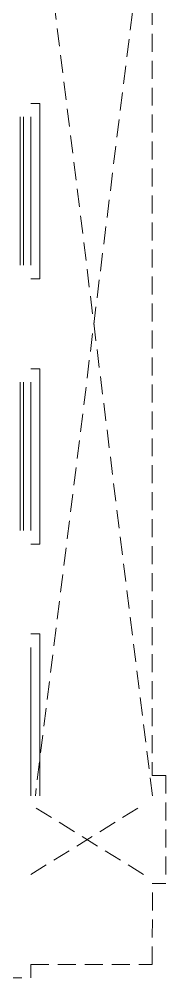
# Model space of a CAD drawing. Header units: millimetres. Extents: x -3092162 to 4513894, y -12317808 to 1849994.
# Drawn here: x -386589 to -384960, y -5857806 to -5847144 of the extents above; entities that cross this region are included whole.
import ezdxf

# ---------------------------------------------------------------- set-up
doc = ezdxf.new("R2010")
doc.units = ezdxf.units.MM
doc.header["$LTSCALE"] = 2
doc.header["$MEASUREMENT"] = 0
doc.linetypes.add('DASHED2', pattern=[0.375, 0.25, -0.125])
doc.layers.add('DOT', color=7, linetype='DASHED2', lineweight=0, true_color=0x89067c)
doc.layers.add('glass', color=5, linetype='Continuous', lineweight=15)
doc.layers.add('SILL', color=74, linetype='Continuous', lineweight=9)

msp = doc.modelspace()

# ---------------------------------------------------------------- linework, layer by layer
at = {"layer": 'DOT', "ltscale": 400}
for p, q in [((-385109.3, -5855781.2), (-386409.3, -5845281.2)), ((-385109.3, -5845281.2), (-386409.3, -5855781.2)), ((-385110.1, -5845506), (-385110.1, -5855556.4)), ((-385110.1, -5855556.4), (-384960.1, -5855556.4)), ((-384960.1, -5855556.4), (-384960.1, -5856756.2)), ((-385209.3, -5856656.2), (-386459.3, -5855881.2)), ((-386459.3, -5856656.2), (-385209.3, -5855881.2)), ((-384960.1, -5856756.2), (-385110.1, -5856756.2)), ((-385110.1, -5857656.2), (-385109.3, -5856756.2)), ((-386459.3, -5857656.2), (-385110.1, -5857656.2)), ((-386459.3, -5857806.2), (-386459.3, -5857656.2)), ((-387659.1, -5857806.2), (-386459.3, -5857806.2))]:
    msp.add_line(p, q, dxfattribs=at)
at = {"layer": 'glass', "ltscale": 100}
for p, q in [((-386579.3, -5848231.2), (-386579.3, -5849881.2)), ((-386539.3, -5848231.2), (-386539.3, -5849881.2)), ((-386579.3, -5851181.2), (-386579.3, -5852831.2)), ((-386539.3, -5851181.2), (-386539.3, -5852831.2))]:
    msp.add_line(p, q, dxfattribs=at)
at = {"layer": 'SILL', "ltscale": 100}
for p, q in [((-386359.3, -5848081.2), (-386459.3, -5848081.2)), ((-386359.3, -5848081.2), (-386359.3, -5850031.1)), ((-386459.3, -5849881.2), (-386459.3, -5848231.2)), ((-386359.3, -5850031.1), (-386459.3, -5850031.1)), ((-386359.3, -5851031.5), (-386459.3, -5851031.5)), ((-386359.3, -5851031.5), (-386359.3, -5852981.4)), ((-386459.3, -5852831.2), (-386459.3, -5851181.2)), ((-386359.3, -5852981.4), (-386459.3, -5852981.4)), ((-386359.3, -5853980.8), (-386459.3, -5853980.8)), ((-386359.3, -5855781.2), (-386359.3, -5853980.8)), ((-386459.3, -5855781.2), (-386459.3, -5854131.2))]:
    msp.add_line(p, q, dxfattribs=at)

doc.saveas('drawing.dxf')
